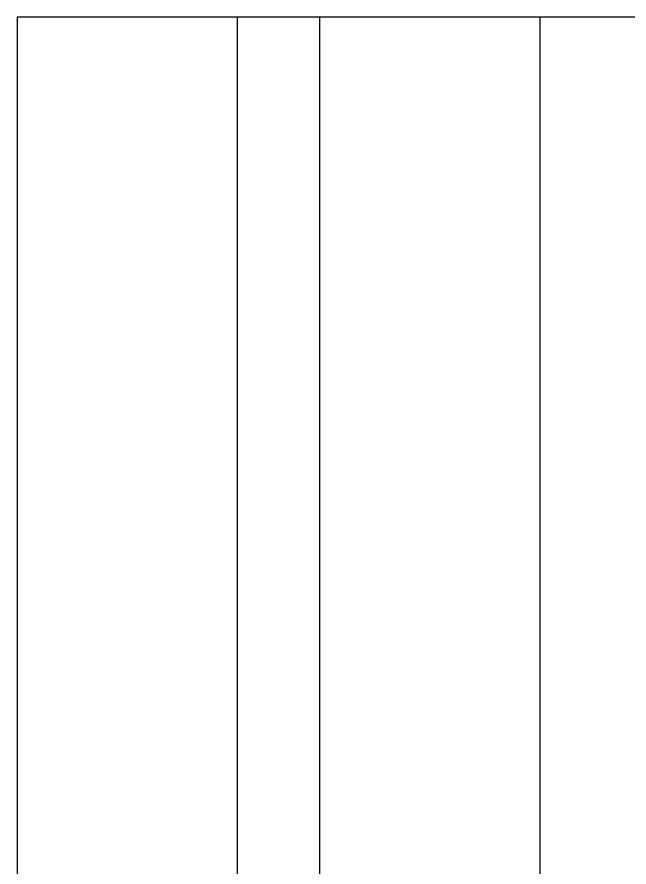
# Model space of a CAD drawing. Extents: x 4995099 to 5303443, y 4627657 to 4889583.
# Drawn here: x 5045631.6 to 5045797.2, y 4737716 to 4737945.9 of the extents above; entities that cross this region are included whole.
import ezdxf

# ---------------------------------------------------------------- set-up
doc = ezdxf.new("R2010")
doc.units = 0
doc.header["$LTSCALE"] = 1000
doc.header["$MEASUREMENT"] = 0
doc.layers.get('0').update_dxf_attribs({"color": 4, "linetype": 'CONTINUOUS'})

msp = doc.modelspace()

# ---------------------------------------------------------------- linework, layer by layer
at = {"linetype": 'Continuous'}
for p, q in [((5045631.61, 4737945.93), (5045631.61, 4732019.65)), ((5045817.64, 4737945.93), (5045631.61, 4737945.93)), ((5045691.14, 4737945.93), (5045691.14, 4732019.65)), ((5045713.46, 4737945.93), (5045713.46, 4732019.65)), ((5045773, 4737945.93), (5045773, 4732019.65))]:
    msp.add_line(p, q, dxfattribs=at)

doc.saveas('drawing.dxf')
